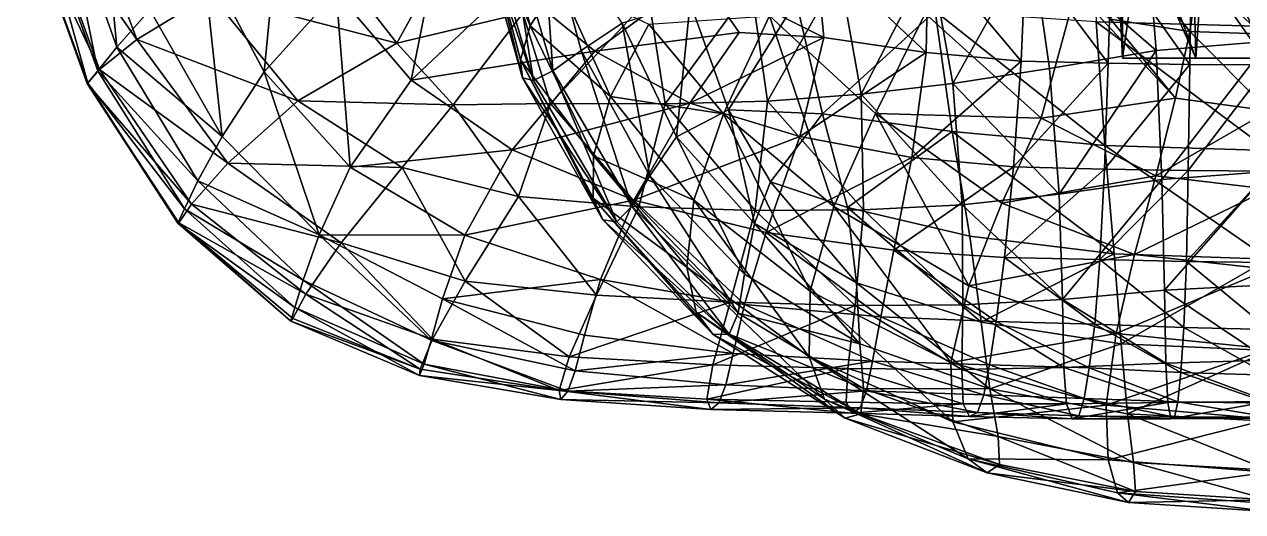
# Model space of a CAD drawing. Extents: x -25.2 to 25.3, y -25.7 to 25.2.
# Drawn here: x -23.94 to -0.46, y -25.73 to -16.34 of the extents above; entities that cross this region are included whole.
import ezdxf

# ---------------------------------------------------------------- set-up
doc = ezdxf.new("R2010")
doc.units = 0

msp = doc.modelspace()

# ---------------------------------------------------------------- linework, layer by layer
for points in [[(-2.959, -7.114, -10.475), (-2.775, -16.99, -9.965), (-2.991, -12.598, -7.479)], [(-2.775, -16.99, -9.965), (-2.959, -7.114, -10.475), (-2.781, -7.052, -19.604)], [(-2.775, -16.99, -9.965), (-2.781, -7.052, -19.604), (-2.431, -14.576, -19.539)], [(-1.366, -16.991, -10.035), (-1.474, -12.568, -7.448), (-2.991, -12.598, -7.479)], [(-1.366, -16.991, -10.035), (-2.991, -12.598, -7.479), (-2.775, -16.99, -9.965)], [(0.043, -16.992, -10.106), (0.043, -12.539, -7.416), (-1.474, -12.568, -7.448)], [(0.043, -16.992, -10.106), (-1.474, -12.568, -7.448), (-1.366, -16.991, -10.035)], [(-22.495, -13.261, -50.635), (-23.241, -13.725, -52.655), (-22.16, -16.777, -52.658)], [(-22.495, -13.261, -50.635), (-22.16, -16.777, -52.658), (-21.523, -16.058, -50.627)], [(-21.778, -16.628, -62.769), (-23.687, -13.916, -60.879), (-22.938, -13.523, -62.741)], [(-22.938, -13.523, -62.741), (-20.357, -15.764, -64.409), (-21.778, -16.628, -62.769)], [(-14.195, -16.368, 75.135), (-15.173, -14.001, 77.241), (-14.872, -13.555, 75.432)], [(-13.655, -15.504, 73.661), (-14.195, -16.368, 75.135), (-14.872, -13.555, 75.432)], [(-23.241, -13.725, -52.655), (-23.691, -14, -54.704), (-22.531, -17.232, -54.711)], [(-23.241, -13.725, -52.655), (-22.531, -17.232, -54.711), (-22.16, -16.777, -52.658)], [(-19.32, -17.257, -48.641), (-18.979, -13.74, -46.864), (-20.507, -15.027, -48.623)], [(-19.32, -17.257, -48.641), (-17.935, -15.714, -46.855), (-18.979, -13.74, -46.864)], [(-3.384, -13.672, 92.272), (-3.282, -16.292, 91.79), (0.043, -16.383, 91.992)], [(-3.384, -13.672, 92.272), (0.043, -16.383, 91.992), (0.043, -13.752, 92.476)], [(-22.496, -17.209, -60.908), (-23.945, -14.136, -58.877), (-23.687, -13.916, -60.879)], [(-23.691, -14, -54.704), (-23.926, -14.149, -56.795), (-22.724, -17.474, -56.813)], [(-23.691, -14, -54.704), (-22.724, -17.474, -56.813), (-22.531, -17.232, -54.711)], [(-21.778, -16.628, -62.769), (-22.496, -17.209, -60.908), (-23.687, -13.916, -60.879)], [(-16.491, -17.418, -46.927), (-15.807, -14.029, -45.536), (-17.935, -15.714, -46.855)], [(-16.491, -17.418, -46.927), (-14.525, -15.567, -45.58), (-15.807, -14.029, -45.536)], [(-15.173, -14.001, 77.241), (-14.342, -17.367, 79.021), (-15.23, -14.225, 79.327)], [(-14.195, -16.368, 75.135), (-14.379, -17.025, 76.928), (-15.173, -14.001, 77.241)], [(-15.173, -14.001, 77.241), (-14.379, -17.025, 76.928), (-14.342, -17.367, 79.021)], [(-13.761, -17.235, 83.621), (-13.984, -13.973, 85.915), (-14.653, -14.177, 83.809)], [(-13.761, -17.235, 83.621), (-13.214, -16.843, 85.777), (-13.984, -13.973, 85.915)], [(-13.984, -13.973, 85.915), (-13.214, -16.843, 85.777), (-12.42, -16.315, 87.601)], [(-23.926, -14.149, -56.795), (-23.945, -14.136, -58.877), (-22.735, -17.479, -58.904)], [(-22.496, -17.209, -60.908), (-22.735, -17.479, -58.904), (-23.945, -14.136, -58.877)], [(-23.926, -14.149, -56.795), (-22.735, -17.479, -58.904), (-22.724, -17.474, -56.813)], [(-16.764, -16.701, -65.601), (-18.188, -14.879, -65.637), (-15.402, -14.225, -66.312)], [(-16.764, -16.701, -65.601), (-15.402, -14.225, -66.312), (-14.334, -16.121, -66.178)], [(-15.23, -14.225, 79.327), (-14.342, -17.367, 79.021), (-14.131, -17.419, 81.302)], [(-15.23, -14.225, 79.327), (-14.131, -17.419, 81.302), (-15.062, -14.263, 81.565)], [(-14.131, -17.419, 81.302), (-14.653, -14.177, 83.809), (-15.062, -14.263, 81.565)], [(-14.131, -17.419, 81.302), (-13.761, -17.235, 83.621), (-14.653, -14.177, 83.809)], [(-2.321, -14.419, -66.542), (0.043, -14.254, -66.539), (0.043, -16.665, -65.992)], [(-4.532, -14.757, -66.541), (-2.321, -14.419, -66.542), (-2.128, -16.841, -65.994)], [(-2.321, -14.419, -66.542), (0.043, -16.665, -65.992), (-2.128, -16.841, -65.994)], [(-6.05, -17.48, -65.971), (-6.48, -15.076, -66.529), (-4.532, -14.757, -66.541)], [(-6.05, -17.48, -65.971), (-4.532, -14.757, -66.541), (-4.184, -17.187, -65.99)], [(-4.532, -14.757, -66.541), (-2.128, -16.841, -65.994), (-4.184, -17.187, -65.99)], [(-2.431, -14.576, -19.539), (-1.366, -16.991, -10.035), (-2.775, -16.99, -9.965)], [(-2.431, -14.576, -19.539), (-1.194, -14.577, -19.518), (-1.366, -16.991, -10.035)], [(-1.194, -14.577, -19.518), (0.043, -16.992, -10.106), (-1.366, -16.991, -10.035)], [(-1.194, -14.577, -19.518), (0.043, -14.577, -19.497), (0.043, -16.992, -10.106)], [(-20.134, -18.499, -50.662), (-20.507, -15.027, -48.623), (-21.523, -16.058, -50.627)], [(-20.134, -18.499, -50.662), (-19.32, -17.257, -48.641), (-20.507, -15.027, -48.623)], [(-20.357, -15.764, -64.409), (-18.188, -14.879, -65.637), (-16.764, -16.701, -65.601)], [(-10.929, -15.382, -44.893), (-8.536, -16.59, -45.129), (-8.694, -14.876, -44.583)], [(-8.694, -14.876, -44.583), (-8.536, -16.59, -45.129), (-6.56, -16.884, -45.205)], [(-8.694, -14.876, -44.583), (-6.56, -16.884, -45.205), (-6.521, -14.908, -44.551)], [(-4.728, -17.047, -45.271), (-6.521, -14.908, -44.551), (-6.56, -16.884, -45.205)], [(-4.728, -17.047, -45.271), (-4.638, -14.969, -44.559), (-6.521, -14.908, -44.551)], [(-3.052, -17.09, -45.302), (-4.638, -14.969, -44.559), (-4.728, -17.047, -45.271)], [(-3.052, -17.09, -45.302), (-2.986, -14.987, -44.559), (-4.638, -14.969, -44.559)], [(-1.479, -17.112, -45.32), (-2.986, -14.987, -44.559), (-3.052, -17.09, -45.302)], [(-1.479, -17.112, -45.32), (-1.447, -14.996, -44.557), (-2.986, -14.987, -44.559)], [(0.043, -17.122, -45.326), (-1.447, -14.996, -44.557), (-1.479, -17.112, -45.32)], [(0.043, -17.122, -45.326), (0.043, -14.999, -44.555), (-1.447, -14.996, -44.557)], [(-7.817, -17.687, -65.939), (-8.231, -15.353, -66.507), (-6.48, -15.076, -66.529)], [(-7.817, -17.687, -65.939), (-6.48, -15.076, -66.529), (-6.05, -17.48, -65.971)], [(-2.583, -15.071, 63.185), (-1.479, -16.476, 65.386), (-3.006, -16.237, 65.542)], [(-2.583, -15.071, 63.185), (-1.27, -15.071, 63.159), (-1.479, -16.476, 65.386)], [(-1.27, -15.071, 63.159), (0.043, -16.529, 65.276), (-1.479, -16.476, 65.386)], [(-1.27, -15.071, 63.159), (0.043, -15.071, 63.133), (0.043, -16.529, 65.276)], [(-14.525, -15.567, -45.58), (-12.95, -16.854, -45.723), (-10.929, -15.382, -44.893)], [(-12.95, -16.854, -45.723), (-10.169, -16.497, -45.195), (-10.929, -15.382, -44.893)], [(-10.929, -15.382, -44.893), (-10.169, -16.497, -45.195), (-8.536, -16.59, -45.129)], [(-9.617, -17.818, -65.894), (-9.937, -15.605, -66.471), (-8.231, -15.353, -66.507)], [(-9.617, -17.818, -65.894), (-8.231, -15.353, -66.507), (-7.817, -17.687, -65.939)], [(-17.664, -19.09, -48.735), (-17.935, -15.714, -46.855), (-19.32, -17.257, -48.641)], [(-17.664, -19.09, -48.735), (-16.491, -17.418, -46.927), (-17.935, -15.714, -46.855)], [(-16.491, -17.418, -46.927), (-12.95, -16.854, -45.723), (-14.525, -15.567, -45.58)], [(-14.195, -16.368, 75.135), (-13.655, -15.504, 73.661), (-12.644, -17.73, 73.373)], [(-13.655, -15.504, 73.661), (-11.91, -16.336, 72.252), (-12.644, -17.73, 73.373)], [(-11.595, -17.87, -65.827), (-11.907, -15.843, -66.388), (-9.937, -15.605, -66.471)], [(-11.595, -17.87, -65.827), (-9.937, -15.605, -66.471), (-9.617, -17.818, -65.894)], [(-6.581, -16.128, 69.845), (-3.678, -15.692, 67.85), (-4.346, -18.15, 69.061)], [(-4.346, -18.15, 69.061), (-3.678, -15.692, 67.85), (-1.758, -17.761, 67.307)], [(-3.006, -16.237, 65.542), (-1.758, -17.761, 67.307), (-3.678, -15.692, 67.85)], [(-21.778, -16.628, -62.769), (-20.357, -15.764, -64.409), (-18.675, -17.812, -64.453)], [(-20.357, -15.764, -64.409), (-16.764, -16.701, -65.601), (-18.675, -17.812, -64.453)], [(-13.803, -17.862, -65.69), (-14.334, -16.121, -66.178), (-11.907, -15.843, -66.388)], [(-13.803, -17.862, -65.69), (-11.907, -15.843, -66.388), (-11.595, -17.87, -65.827)], [(-11.372, -18.506, 87.533), (-11.113, -15.922, 89.1), (-12.42, -16.315, 87.601)], [(-11.372, -18.506, 87.533), (-10.371, -17.986, 88.904), (-11.113, -15.922, 89.1)], [(-10.371, -17.986, 88.904), (-9.066, -15.894, 90.309), (-11.113, -15.922, 89.1)], [(-10.371, -17.986, 88.904), (-8.562, -18.062, 89.9), (-9.066, -15.894, 90.309)], [(-8.562, -18.062, 89.9), (-6.39, -16.088, 91.215), (-9.066, -15.894, 90.309)], [(-22.16, -16.777, -52.658), (-20.134, -18.499, -50.662), (-21.523, -16.058, -50.627)], [(-15.677, -17.888, -65.405), (-16.764, -16.701, -65.601), (-14.334, -16.121, -66.178)], [(-15.677, -17.888, -65.405), (-14.334, -16.121, -66.178), (-13.803, -17.862, -65.69)], [(-11.91, -16.336, 72.252), (-9.584, -16.175, 71.126), (-10.471, -18.063, 71.923)], [(-9.584, -16.175, 71.126), (-8.343, -19.853, 71.498), (-10.471, -18.063, 71.923)], [(-9.584, -16.175, 71.126), (-6.581, -16.128, 69.845), (-7.54, -18.055, 70.557)], [(-9.584, -16.175, 71.126), (-7.54, -18.055, 70.557), (-8.343, -19.853, 71.498)], [(-8.562, -18.062, 89.9), (-6.058, -18.406, 90.615), (-6.39, -16.088, 91.215)], [(-7.54, -18.055, 70.557), (-6.581, -16.128, 69.845), (-4.346, -18.15, 69.061)], [(-6.39, -16.088, 91.215), (-6.058, -18.406, 90.615), (-3.115, -18.672, 91.09)], [(-6.39, -16.088, 91.215), (-3.115, -18.672, 91.09), (-3.282, -16.292, 91.79)], [(-14.379, -17.025, 76.928), (-14.195, -16.368, 75.135), (-12.976, -18.875, 74.843)], [(-14.195, -16.368, 75.135), (-12.644, -17.73, 73.373), (-12.976, -18.875, 74.843)], [(-11.89, -19.259, 85.71), (-12.42, -16.315, 87.601), (-13.214, -16.843, 85.777)], [(-12.644, -17.73, 73.373), (-11.91, -16.336, 72.252), (-10.471, -18.063, 71.923)], [(-11.89, -19.259, 85.71), (-11.372, -18.506, 87.533), (-12.42, -16.315, 87.601)], [(-3.282, -16.292, 91.79), (-3.115, -18.672, 91.09), (0.043, -18.768, 91.267)], [(-3.282, -16.292, 91.79), (0.043, -18.768, 91.267), (0.043, -16.383, 91.992)], [(-3.006, -16.237, 65.542), (-1.479, -16.476, 65.386), (-1.758, -17.761, 67.307)], [(-22.496, -17.209, -60.908), (-21.778, -16.628, -62.769), (-20.022, -19.013, -62.833)], [(-21.778, -16.628, -62.769), (-18.675, -17.812, -64.453), (-20.022, -19.013, -62.833)], [(-12.95, -16.854, -45.723), (-11.12, -17.858, -45.942), (-10.169, -16.497, -45.195)], [(-11.12, -17.858, -45.942), (-8.536, -16.59, -45.129), (-10.169, -16.497, -45.195)], [(-11.12, -17.858, -45.942), (-8.997, -18.498, -46.146), (-8.536, -16.59, -45.129)], [(-8.997, -18.498, -46.146), (-6.56, -16.884, -45.205), (-8.536, -16.59, -45.129)], [(-2.018, -19.328, -64.978), (-2.128, -16.841, -65.994), (0.043, -16.665, -65.992)], [(-2.018, -19.328, -64.978), (0.043, -16.665, -65.992), (0.043, -19.178, -64.989)], [(-1.479, -16.476, 65.386), (0.043, -18.005, 67.183), (-1.758, -17.761, 67.307)], [(-1.479, -16.476, 65.386), (0.043, -16.529, 65.276), (0.043, -18.005, 67.183)], [(-22.531, -17.232, -54.711), (-20.604, -19.358, -52.686), (-22.16, -16.777, -52.658)], [(-22.16, -16.777, -52.658), (-20.604, -19.358, -52.686), (-20.134, -18.499, -50.662)], [(-18.675, -17.812, -64.453), (-16.764, -16.701, -65.601), (-15.677, -17.888, -65.405)], [(-16.491, -17.418, -46.927), (-14.541, -18.756, -47.101), (-12.95, -16.854, -45.723)], [(-14.541, -18.756, -47.101), (-11.12, -17.858, -45.942), (-12.95, -16.854, -45.723)], [(-13.214, -16.843, 85.777), (-13.761, -17.235, 83.621), (-12.235, -19.846, 83.484)], [(-13.214, -16.843, 85.777), (-12.235, -19.846, 83.484), (-11.89, -19.259, 85.71)], [(-8.997, -18.498, -46.146), (-6.835, -18.906, -46.334), (-6.56, -16.884, -45.205)], [(-6.835, -18.906, -46.334), (-4.728, -17.047, -45.271), (-6.56, -16.884, -45.205)], [(-3.999, -19.61, -64.95), (-4.184, -17.187, -65.99), (-2.128, -16.841, -65.994)], [(-3.999, -19.61, -64.95), (-2.128, -16.841, -65.994), (-2.018, -19.328, -64.978)], [(-14.379, -17.025, 76.928), (-12.976, -18.875, 74.843), (-12.979, -19.687, 76.644)], [(-12.793, -20.106, 78.758), (-14.342, -17.367, 79.021), (-14.379, -17.025, 76.928)], [(-12.793, -20.106, 78.758), (-14.379, -17.025, 76.928), (-12.979, -19.687, 76.644)], [(-6.835, -18.906, -46.334), (-4.88, -19.085, -46.449), (-4.728, -17.047, -45.271)], [(-4.88, -19.085, -46.449), (-3.052, -17.09, -45.302), (-4.728, -17.047, -45.271)], [(-4.88, -19.085, -46.449), (-3.127, -19.132, -46.503), (-3.052, -17.09, -45.302)], [(-3.127, -19.132, -46.503), (-1.479, -17.112, -45.32), (-3.052, -17.09, -45.302)], [(-3.127, -19.132, -46.503), (-1.508, -19.157, -46.526), (-1.479, -17.112, -45.32)], [(-1.508, -19.157, -46.526), (0.043, -17.122, -45.326), (-1.479, -17.112, -45.32)], [(-1.508, -19.157, -46.526), (0.043, -19.169, -46.533), (0.043, -17.122, -45.326)], [(-22.735, -17.479, -58.904), (-22.496, -17.209, -60.908), (-20.722, -19.806, -60.967)], [(-20.86, -19.892, -54.729), (-22.531, -17.232, -54.711), (-22.724, -17.474, -56.813)], [(-22.531, -17.232, -54.711), (-20.86, -19.892, -54.729), (-20.604, -19.358, -52.686)], [(-22.496, -17.209, -60.908), (-20.022, -19.013, -62.833), (-20.722, -19.806, -60.967)], [(-18.261, -20.397, -50.754), (-19.32, -17.257, -48.641), (-20.134, -18.499, -50.662)], [(-18.261, -20.397, -50.754), (-17.664, -19.09, -48.735), (-19.32, -17.257, -48.641)], [(-12.521, -20.146, 81.085), (-14.131, -17.419, 81.302), (-14.342, -17.367, 79.021)], [(-12.521, -20.146, 81.085), (-14.342, -17.367, 79.021), (-12.793, -20.106, 78.758)], [(-13.761, -17.235, 83.621), (-14.131, -17.419, 81.302), (-12.521, -20.146, 81.085)], [(-13.761, -17.235, 83.621), (-12.521, -20.146, 81.085), (-12.235, -19.846, 83.484)], [(-6.05, -17.48, -65.971), (-4.184, -17.187, -65.99), (-3.999, -19.61, -64.95)], [(-20.984, -20.172, -56.839), (-22.724, -17.474, -56.813), (-22.735, -17.479, -58.904)], [(-20.984, -20.172, -56.839), (-22.735, -17.479, -58.904), (-20.964, -20.163, -58.948)], [(-22.735, -17.479, -58.904), (-20.722, -19.806, -60.967), (-20.964, -20.163, -58.948)], [(-20.86, -19.892, -54.729), (-22.724, -17.474, -56.813), (-20.984, -20.172, -56.839)], [(-14.541, -18.756, -47.101), (-16.491, -17.418, -46.927), (-17.664, -19.09, -48.735)], [(-7.817, -17.687, -65.939), (-6.05, -17.48, -65.971), (-5.867, -19.815, -64.909)], [(-6.05, -17.48, -65.971), (-3.999, -19.61, -64.95), (-5.867, -19.815, -64.909)], [(-20.022, -19.013, -62.833), (-18.675, -17.812, -64.453), (-16.663, -19.097, -64.5)], [(-18.675, -17.812, -64.453), (-15.677, -17.888, -65.405), (-16.663, -19.097, -64.5)], [(-12.976, -18.875, 74.843), (-12.644, -17.73, 73.373), (-11.038, -19.725, 73.068)], [(-12.644, -17.73, 73.373), (-10.471, -18.063, 71.923), (-11.038, -19.725, 73.068)], [(-11.595, -17.87, -65.827), (-9.617, -17.818, -65.894), (-9.858, -19.929, -64.793)], [(-9.617, -17.818, -65.894), (-7.77, -19.917, -64.857), (-9.858, -19.929, -64.793)], [(-9.617, -17.818, -65.894), (-7.817, -17.687, -65.939), (-7.77, -19.917, -64.857)], [(-7.817, -17.687, -65.939), (-5.867, -19.815, -64.909), (-7.77, -19.917, -64.857)], [(-4.346, -18.15, 69.061), (-1.758, -17.761, 67.307), (-2.136, -19.26, 68.632)], [(-2.136, -19.26, 68.632), (-1.758, -17.761, 67.307), (0.043, -18.005, 67.183)], [(-14.42, -19.657, -64.615), (-16.663, -19.097, -64.5), (-15.677, -17.888, -65.405)], [(-14.42, -19.657, -64.615), (-15.677, -17.888, -65.405), (-13.803, -17.862, -65.69)], [(-14.541, -18.756, -47.101), (-12.195, -19.725, -47.348), (-11.12, -17.858, -45.942)], [(-12.103, -19.855, -64.715), (-14.42, -19.657, -64.615), (-13.803, -17.862, -65.69)], [(-12.103, -19.855, -64.715), (-13.803, -17.862, -65.69), (-11.595, -17.87, -65.827)], [(-12.195, -19.725, -47.348), (-8.997, -18.498, -46.146), (-11.12, -17.858, -45.942)], [(-11.595, -17.87, -65.827), (-9.858, -19.929, -64.793), (-12.103, -19.855, -64.715)], [(-9.871, -20.179, 87.57), (-10.371, -17.986, 88.904), (-11.372, -18.506, 87.533)], [(-10.471, -18.063, 71.923), (-8.8, -21.485, 72.738), (-11.038, -19.725, 73.068)], [(-10.471, -18.063, 71.923), (-8.343, -19.853, 71.498), (-8.8, -21.485, 72.738)], [(-9.564, -19.374, 88.654), (-8.562, -18.062, 89.9), (-10.371, -17.986, 88.904)], [(-9.871, -20.179, 87.57), (-9.564, -19.374, 88.654), (-10.371, -17.986, 88.904)], [(-9.564, -19.374, 88.654), (-8.077, -19.868, 89.157), (-8.562, -18.062, 89.9)], [(-8.077, -19.868, 89.157), (-6.058, -18.406, 90.615), (-8.562, -18.062, 89.9)], [(-7.54, -18.055, 70.557), (-5.737, -21.378, 71.09), (-8.343, -19.853, 71.498)], [(-7.54, -18.055, 70.557), (-5.101, -19.783, 70.012), (-5.737, -21.378, 71.09)], [(-7.54, -18.055, 70.557), (-4.346, -18.15, 69.061), (-5.101, -19.783, 70.012)], [(-2.136, -19.26, 68.632), (0.043, -18.005, 67.183), (0.043, -19.517, 68.515)], [(-5.101, -19.783, 70.012), (-4.346, -18.15, 69.061), (-2.136, -19.26, 68.632)], [(-20.604, -19.358, -52.686), (-18.261, -20.397, -50.754), (-20.134, -18.499, -50.662)], [(-12.195, -19.725, -47.348), (-9.645, -20.35, -47.622), (-8.997, -18.498, -46.146)], [(-10.065, -21.152, 85.719), (-11.372, -18.506, 87.533), (-11.89, -19.259, 85.71)], [(-10.065, -21.152, 85.719), (-9.871, -20.179, 87.57), (-11.372, -18.506, 87.533)], [(-9.645, -20.35, -47.622), (-6.835, -18.906, -46.334), (-8.997, -18.498, -46.146)], [(-8.077, -19.868, 89.157), (-5.721, -20.42, 89.622), (-6.058, -18.406, 90.615)], [(-6.058, -18.406, 90.615), (-5.721, -20.42, 89.622), (-2.938, -20.76, 89.957)], [(-6.058, -18.406, 90.615), (-2.938, -20.76, 89.957), (-3.115, -18.672, 91.09)], [(-14.541, -18.756, -47.101), (-17.664, -19.09, -48.735), (-15.453, -20.405, -48.917)], [(-12.195, -19.725, -47.348), (-14.541, -18.756, -47.101), (-15.453, -20.405, -48.917)], [(-3.115, -18.672, 91.09), (-2.938, -20.76, 89.957), (0.043, -20.866, 90.09)], [(-3.115, -18.672, 91.09), (0.043, -20.866, 90.09), (0.043, -18.768, 91.267)], [(-20.722, -19.806, -60.967), (-20.022, -19.013, -62.833), (-17.841, -20.552, -62.923)], [(-20.022, -19.013, -62.833), (-16.663, -19.097, -64.5), (-17.841, -20.552, -62.923)], [(-12.979, -19.687, 76.644), (-12.976, -18.875, 74.843), (-11.177, -21.018, 74.572)], [(-12.976, -18.875, 74.843), (-11.038, -19.725, 73.068), (-11.177, -21.018, 74.572)], [(-9.645, -20.35, -47.622), (-7.183, -20.693, -47.855), (-6.835, -18.906, -46.334)], [(-7.183, -20.693, -47.855), (-4.88, -19.085, -46.449), (-6.835, -18.906, -46.334)], [(-15.453, -20.405, -48.917), (-17.664, -19.09, -48.735), (-18.261, -20.397, -50.754)], [(-15.445, -21.291, -63.026), (-17.841, -20.552, -62.923), (-16.663, -19.097, -64.5)], [(-15.445, -21.291, -63.026), (-16.663, -19.097, -64.5), (-14.42, -19.657, -64.615)], [(-7.183, -20.693, -47.855), (-5.054, -20.831, -47.99), (-4.88, -19.085, -46.449)], [(-5.054, -20.831, -47.99), (-3.127, -19.132, -46.503), (-4.88, -19.085, -46.449)], [(-5.054, -20.831, -47.99), (-3.211, -20.873, -48.053), (-3.127, -19.132, -46.503)], [(-3.211, -20.873, -48.053), (-1.508, -19.157, -46.526), (-3.127, -19.132, -46.503)], [(-3.211, -20.873, -48.053), (-1.542, -20.909, -48.082), (-1.508, -19.157, -46.526)], [(-1.97, -21.465, -63.538), (-2.018, -19.328, -64.978), (0.043, -19.178, -64.989)], [(-1.97, -21.465, -63.538), (0.043, -19.178, -64.989), (0.043, -21.363, -63.563)], [(-1.542, -20.909, -48.082), (0.043, -19.169, -46.533), (-1.508, -19.157, -46.526)], [(-1.542, -20.909, -48.082), (0.043, -20.928, -48.09), (0.043, -19.169, -46.533)], [(-20.86, -19.892, -54.729), (-18.572, -21.271, -52.751), (-20.604, -19.358, -52.686)], [(-20.604, -19.358, -52.686), (-18.572, -21.271, -52.751), (-18.261, -20.397, -50.754)], [(-11.89, -19.259, 85.71), (-12.235, -19.846, 83.484), (-10.183, -21.904, 83.404)], [(-11.89, -19.259, 85.71), (-10.183, -21.904, 83.404), (-10.065, -21.152, 85.719)], [(-7.903, -21.323, 87.778), (-9.564, -19.374, 88.654), (-9.871, -20.179, 87.57)], [(-7.903, -21.323, 87.778), (-8.077, -19.868, 89.157), (-9.564, -19.374, 88.654)], [(-5.101, -19.783, 70.012), (-2.136, -19.26, 68.632), (-2.546, -20.773, 69.681)], [(-3.934, -21.644, -63.482), (-3.999, -19.61, -64.95), (-2.018, -19.328, -64.978)], [(-3.934, -21.644, -63.482), (-2.018, -19.328, -64.978), (-1.97, -21.465, -63.538)], [(-2.546, -20.773, 69.681), (-2.136, -19.26, 68.632), (0.043, -19.517, 68.515)], [(-12.195, -19.725, -47.348), (-15.453, -20.405, -48.917), (-12.841, -21.256, -49.158)], [(-12.917, -21.562, -63.136), (-15.445, -21.291, -63.026), (-14.42, -19.657, -64.615)], [(-12.917, -21.562, -63.136), (-14.42, -19.657, -64.615), (-12.103, -19.855, -64.715)], [(-12.979, -19.687, 76.644), (-11.177, -21.018, 74.572), (-10.998, -21.889, 76.414)], [(-10.668, -22.318, 78.556), (-12.793, -20.106, 78.758), (-12.979, -19.687, 76.644)], [(-10.668, -22.318, 78.556), (-12.979, -19.687, 76.644), (-10.998, -21.889, 76.414)], [(-10.064, -21.742, -49.415), (-12.195, -19.725, -47.348), (-12.841, -21.256, -49.158)], [(-10.064, -21.742, -49.415), (-9.645, -20.35, -47.622), (-12.195, -19.725, -47.348)], [(-11.038, -19.725, 73.068), (-8.815, -22.745, 74.332), (-11.177, -21.018, 74.572)], [(-11.038, -19.725, 73.068), (-8.8, -21.485, 72.738), (-8.815, -22.745, 74.332)], [(-5.867, -19.815, -64.909), (-3.999, -19.61, -64.95), (-3.934, -21.644, -63.482)], [(-2.546, -20.773, 69.681), (0.043, -19.517, 68.515), (0.043, -21.06, 69.578)], [(-18.732, -21.796, -54.767), (-20.86, -19.892, -54.729), (-20.984, -20.172, -56.839)], [(-20.964, -20.163, -58.948), (-20.722, -19.806, -60.967), (-18.521, -21.537, -61.044)], [(-20.86, -19.892, -54.729), (-18.732, -21.796, -54.767), (-18.572, -21.271, -52.751)], [(-20.722, -19.806, -60.967), (-17.841, -20.552, -62.923), (-18.521, -21.537, -61.044)], [(-12.103, -19.855, -64.715), (-10.34, -21.696, -63.245), (-12.917, -21.562, -63.136)], [(-12.235, -19.846, 83.484), (-12.521, -20.146, 81.085), (-10.356, -22.313, 80.926)], [(-12.235, -19.846, 83.484), (-10.356, -22.313, 80.926), (-10.183, -21.904, 83.404)], [(-12.103, -19.855, -64.715), (-9.858, -19.929, -64.793), (-10.34, -21.696, -63.245)], [(-9.858, -19.929, -64.793), (-7.93, -21.76, -63.341), (-10.34, -21.696, -63.245)], [(-9.858, -19.929, -64.793), (-7.77, -19.917, -64.857), (-7.93, -21.76, -63.341)], [(-8.343, -19.853, 71.498), (-6.087, -22.857, 72.441), (-8.8, -21.485, 72.738)], [(-8.343, -19.853, 71.498), (-5.737, -21.378, 71.09), (-6.087, -22.857, 72.441)], [(-5.5, -22.078, 88.021), (-5.721, -20.42, 89.622), (-8.077, -19.868, 89.157)], [(-5.5, -22.078, 88.021), (-8.077, -19.868, 89.157), (-7.903, -21.323, 87.778)], [(-7.77, -19.917, -64.857), (-5.852, -21.748, -63.417), (-7.93, -21.76, -63.341)], [(-7.77, -19.917, -64.857), (-5.867, -19.815, -64.909), (-5.852, -21.748, -63.417)], [(-5.867, -19.815, -64.909), (-3.934, -21.644, -63.482), (-5.852, -21.748, -63.417)], [(-5.737, -21.378, 71.09), (-5.101, -19.783, 70.012), (-2.546, -20.773, 69.681)], [(-18.809, -22.06, -56.874), (-20.984, -20.172, -56.839), (-20.964, -20.163, -58.948)], [(-18.732, -21.796, -54.767), (-20.984, -20.172, -56.839), (-18.809, -22.06, -56.874)], [(-18.809, -22.06, -56.874), (-20.964, -20.163, -58.948), (-18.77, -22.006, -59.001)], [(-20.964, -20.163, -58.948), (-18.521, -21.537, -61.044), (-18.77, -22.006, -59.001)], [(-10.356, -22.313, 80.926), (-12.521, -20.146, 81.085), (-12.793, -20.106, 78.758)], [(-10.356, -22.313, 80.926), (-12.793, -20.106, 78.758), (-10.668, -22.318, 78.556)], [(-7.838, -22.497, 85.788), (-9.871, -20.179, 87.57), (-10.065, -21.152, 85.719)], [(-7.838, -22.497, 85.788), (-7.903, -21.323, 87.778), (-9.871, -20.179, 87.57)], [(-18.261, -20.397, -50.754), (-18.572, -21.271, -52.751), (-16.104, -22.426, -52.861)], [(-18.261, -20.397, -50.754), (-16.104, -22.426, -52.861), (-15.882, -21.631, -50.91)], [(-15.453, -20.405, -48.917), (-18.261, -20.397, -50.754), (-15.882, -21.631, -50.91)], [(-12.841, -21.256, -49.158), (-15.453, -20.405, -48.917), (-15.882, -21.631, -50.91)], [(-7.437, -21.976, -49.626), (-9.645, -20.35, -47.622), (-10.064, -21.742, -49.415)], [(-7.437, -21.976, -49.626), (-7.183, -20.693, -47.855), (-9.645, -20.35, -47.622)], [(-2.938, -20.76, 89.957), (-5.721, -20.42, 89.622), (-5.5, -22.078, 88.021)], [(-17.841, -20.552, -62.923), (-16.078, -22.409, -61.13), (-18.521, -21.537, -61.044)], [(-17.841, -20.552, -62.923), (-15.445, -21.291, -63.026), (-16.078, -22.409, -61.13)], [(-5.211, -22.069, -49.741), (-7.183, -20.693, -47.855), (-7.437, -21.976, -49.626)], [(-5.211, -22.069, -49.741), (-5.054, -20.831, -47.99), (-7.183, -20.693, -47.855)], [(-5.737, -21.378, 71.09), (-2.546, -20.773, 69.681), (-2.898, -22.298, 70.827)], [(-2.938, -20.76, 89.957), (-5.5, -22.078, 88.021), (-2.802, -22.497, 88.212)], [(-3.312, -22.117, -49.798), (-5.054, -20.831, -47.99), (-5.211, -22.069, -49.741)], [(-3.312, -22.117, -49.798), (-3.211, -20.873, -48.053), (-5.054, -20.831, -47.99)], [(-1.593, -22.185, -49.84), (-3.211, -20.873, -48.053), (-3.312, -22.117, -49.798)], [(-1.593, -22.185, -49.84), (-1.542, -20.909, -48.082), (-3.211, -20.873, -48.053)], [(0.043, -20.866, 90.09), (-2.938, -20.76, 89.957), (-2.802, -22.497, 88.212)], [(-2.898, -22.298, 70.827), (-2.546, -20.773, 69.681), (0.043, -21.06, 69.578)], [(0.043, -20.866, 90.09), (-2.802, -22.497, 88.212), (0.043, -22.624, 88.289)], [(-11.177, -21.018, 74.572), (-8.815, -22.745, 74.332), (-8.524, -23.566, 76.246)], [(-11.177, -21.018, 74.572), (-8.524, -23.566, 76.246), (-10.998, -21.889, 76.414)], [(-2.898, -22.298, 70.827), (0.043, -21.06, 69.578), (0.043, -22.592, 70.739)], [(0.043, -22.224, -49.858), (-1.542, -20.909, -48.082), (-1.593, -22.185, -49.84)], [(0.043, -22.224, -49.858), (0.043, -20.928, -48.09), (-1.542, -20.909, -48.082)], [(-18.572, -21.271, -52.751), (-18.732, -21.796, -54.767), (-16.237, -22.89, -54.834)], [(-18.572, -21.271, -52.751), (-16.237, -22.89, -54.834), (-16.104, -22.426, -52.861)], [(-15.445, -21.291, -63.026), (-13.44, -22.748, -61.24), (-16.078, -22.409, -61.13)], [(-12.841, -21.256, -49.158), (-15.882, -21.631, -50.91), (-13.149, -22.331, -51.109)], [(-15.445, -21.291, -63.026), (-12.917, -21.562, -63.136), (-13.44, -22.748, -61.24)], [(-10.283, -22.682, -51.32), (-12.841, -21.256, -49.158), (-13.149, -22.331, -51.109)], [(-10.283, -22.682, -51.32), (-10.064, -21.742, -49.415), (-12.841, -21.256, -49.158)], [(-10.183, -21.904, 83.404), (-7.838, -22.497, 85.788), (-10.065, -21.152, 85.719)], [(-5.336, -23.366, 85.879), (-5.5, -22.078, 88.021), (-7.903, -21.323, 87.778)], [(-5.336, -23.366, 85.879), (-7.903, -21.323, 87.778), (-7.838, -22.497, 85.788)], [(0.043, -22.815, -61.795), (-1.97, -21.465, -63.538), (0.043, -21.363, -63.563)], [(-18.521, -21.537, -61.044), (-16.315, -22.987, -59.06), (-18.77, -22.006, -59.001)], [(-18.521, -21.537, -61.044), (-16.078, -22.409, -61.13), (-16.315, -22.987, -59.06)], [(-13.44, -22.748, -61.24), (-12.917, -21.562, -63.136), (-10.34, -21.696, -63.245)], [(-8.8, -21.485, 72.738), (-6.048, -23.998, 74.142), (-8.815, -22.745, 74.332)], [(-8.8, -21.485, 72.738), (-6.087, -22.857, 72.441), (-6.048, -23.998, 74.142)], [(-6.087, -22.857, 72.441), (-5.737, -21.378, 71.09), (-2.898, -22.298, 70.827)], [(-1.942, -22.868, -61.765), (-3.934, -21.644, -63.482), (-1.97, -21.465, -63.538)], [(0.043, -22.815, -61.795), (-1.942, -22.868, -61.765), (-1.97, -21.465, -63.538)], [(-18.732, -21.796, -54.767), (-18.809, -22.06, -56.874), (-16.331, -23.106, -56.924)], [(-18.732, -21.796, -54.767), (-16.331, -23.106, -56.924), (-16.237, -22.89, -54.834)], [(-15.882, -21.631, -50.91), (-16.104, -22.426, -52.861), (-13.326, -23.016, -53.01)], [(-15.882, -21.631, -50.91), (-13.326, -23.016, -53.01), (-13.149, -22.331, -51.109)], [(-13.44, -22.748, -61.24), (-10.34, -21.696, -63.245), (-10.676, -22.902, -61.383)], [(-10.676, -22.902, -61.383), (-10.34, -21.696, -63.245), (-7.93, -21.76, -63.341)], [(-10.676, -22.902, -61.383), (-7.93, -21.76, -63.341), (-8.073, -22.974, -61.522)], [(-7.598, -22.831, -51.489), (-10.064, -21.742, -49.415), (-10.283, -22.682, -51.32)], [(-7.598, -22.831, -51.489), (-7.437, -21.976, -49.626), (-10.064, -21.742, -49.415)], [(-5.874, -22.993, -61.623), (-8.073, -22.974, -61.522), (-7.93, -21.76, -63.341)], [(-5.874, -22.993, -61.623), (-7.93, -21.76, -63.341), (-5.852, -21.748, -63.417)], [(-3.905, -22.956, -61.698), (-5.874, -22.993, -61.623), (-5.852, -21.748, -63.417)], [(-3.905, -22.956, -61.698), (-5.852, -21.748, -63.417), (-3.934, -21.644, -63.482)], [(-1.942, -22.868, -61.765), (-3.905, -22.956, -61.698), (-3.934, -21.644, -63.482)], [(-18.809, -22.06, -56.874), (-18.77, -22.006, -59.001), (-16.315, -22.987, -59.06)], [(-18.809, -22.06, -56.874), (-16.315, -22.987, -59.06), (-16.331, -23.106, -56.924)], [(-8.124, -23.928, 78.423), (-10.668, -22.318, 78.556), (-10.998, -21.889, 76.414)], [(-8.124, -23.928, 78.423), (-10.998, -21.889, 76.414), (-8.524, -23.566, 76.246)], [(-10.356, -22.313, 80.926), (-7.767, -23.356, 83.372), (-10.183, -21.904, 83.404)], [(-10.183, -21.904, 83.404), (-7.767, -23.356, 83.372), (-7.838, -22.497, 85.788)], [(-5.342, -22.901, -51.576), (-7.437, -21.976, -49.626), (-7.598, -22.831, -51.489)], [(-5.342, -22.901, -51.576), (-5.211, -22.069, -49.741), (-7.437, -21.976, -49.626)], [(-3.417, -22.963, -51.623), (-5.211, -22.069, -49.741), (-5.342, -22.901, -51.576)], [(-3.417, -22.963, -51.623), (-3.312, -22.117, -49.798), (-5.211, -22.069, -49.741)], [(-6.087, -22.857, 72.441), (-2.898, -22.298, 70.827), (-3.09, -23.682, 72.244)], [(-2.802, -22.497, 88.212), (-5.5, -22.078, 88.021), (-5.336, -23.366, 85.879)], [(-1.651, -23.05, -51.676), (-3.312, -22.117, -49.798), (-3.417, -22.963, -51.623)], [(-1.651, -23.05, -51.676), (-1.593, -22.185, -49.84), (-3.312, -22.117, -49.798)], [(-3.09, -23.682, 72.244), (-2.898, -22.298, 70.827), (0.043, -22.592, 70.739)], [(0.043, -23.099, -51.704), (-1.593, -22.185, -49.84), (-1.651, -23.05, -51.676)], [(0.043, -23.099, -51.704), (0.043, -22.224, -49.858), (-1.593, -22.185, -49.84)], [(-16.078, -22.409, -61.13), (-13.634, -23.398, -59.16), (-16.315, -22.987, -59.06)], [(-16.104, -22.426, -52.861), (-16.237, -22.89, -54.834), (-13.466, -23.409, -54.945)], [(-16.104, -22.426, -52.861), (-13.466, -23.409, -54.945), (-13.326, -23.016, -53.01)], [(-16.078, -22.409, -61.13), (-13.44, -22.748, -61.24), (-13.634, -23.398, -59.16)], [(-13.326, -23.016, -53.01), (-10.283, -22.682, -51.32), (-13.149, -22.331, -51.109)], [(-7.823, -23.848, 80.825), (-10.356, -22.313, 80.926), (-10.668, -22.318, 78.556)], [(-7.823, -23.848, 80.825), (-10.668, -22.318, 78.556), (-8.124, -23.928, 78.423)], [(-10.356, -22.313, 80.926), (-7.823, -23.848, 80.825), (-7.767, -23.356, 83.372)], [(-7.767, -23.356, 83.372), (-5.336, -23.366, 85.879), (-7.838, -22.497, 85.788)], [(-2.802, -22.497, 88.212), (-5.336, -23.366, 85.879), (-2.682, -23.844, 85.95)], [(0.043, -22.624, 88.289), (-2.802, -22.497, 88.212), (-2.682, -23.844, 85.95)], [(-13.634, -23.398, -59.16), (-13.44, -22.748, -61.24), (-10.676, -22.902, -61.383)], [(-13.326, -23.016, -53.01), (-10.422, -23.286, -53.185), (-10.283, -22.682, -51.32)], [(-10.422, -23.286, -53.185), (-7.598, -22.831, -51.489), (-10.283, -22.682, -51.32)], [(-8.815, -22.745, 74.332), (-6.048, -23.998, 74.142), (-5.752, -24.717, 76.135)], [(-8.815, -22.745, 74.332), (-5.752, -24.717, 76.135), (-8.524, -23.566, 76.246)], [(-3.09, -23.682, 72.244), (0.043, -22.592, 70.739), (0.043, -23.951, 72.175)], [(0.043, -22.624, 88.289), (-2.682, -23.844, 85.95), (0.043, -23.991, 85.977)], [(-16.237, -22.89, -54.834), (-16.331, -23.106, -56.924), (-13.601, -23.573, -57.02)], [(-16.331, -23.106, -56.924), (-16.315, -22.987, -59.06), (-13.634, -23.398, -59.16)], [(-16.237, -22.89, -54.834), (-13.601, -23.573, -57.02), (-13.466, -23.409, -54.945)], [(-13.634, -23.398, -59.16), (-10.676, -22.902, -61.383), (-10.792, -23.562, -59.324)], [(-10.792, -23.562, -59.324), (-10.676, -22.902, -61.383), (-8.073, -22.974, -61.522)], [(-10.792, -23.562, -59.324), (-8.073, -22.974, -61.522), (-8.106, -23.622, -59.493)], [(-10.422, -23.286, -53.185), (-7.711, -23.4, -53.333), (-7.598, -22.831, -51.489)], [(-5.846, -23.652, -59.606), (-8.106, -23.622, -59.493), (-8.073, -22.974, -61.522)], [(-5.846, -23.652, -59.606), (-8.073, -22.974, -61.522), (-5.874, -22.993, -61.623)], [(-7.598, -22.831, -51.489), (-7.711, -23.4, -53.333), (-5.45, -23.48, -53.415)], [(-7.598, -22.831, -51.489), (-5.45, -23.48, -53.415), (-5.342, -22.901, -51.576)], [(-6.048, -23.998, 74.142), (-6.087, -22.857, 72.441), (-3.09, -23.682, 72.244)], [(-3.854, -23.656, -59.681), (-5.874, -22.993, -61.623), (-3.905, -22.956, -61.698)], [(-3.854, -23.656, -59.681), (-5.846, -23.652, -59.606), (-5.874, -22.993, -61.623)], [(-5.342, -22.901, -51.576), (-5.45, -23.48, -53.415), (-3.514, -23.552, -53.464)], [(-5.342, -22.901, -51.576), (-3.514, -23.552, -53.464), (-3.417, -22.963, -51.623)], [(-1.906, -23.629, -59.744), (-3.905, -22.956, -61.698), (-1.942, -22.868, -61.765)], [(-1.906, -23.629, -59.744), (-3.854, -23.656, -59.681), (-3.905, -22.956, -61.698)], [(-3.417, -22.963, -51.623), (-3.514, -23.552, -53.464), (-1.709, -23.613, -53.516)], [(-3.417, -22.963, -51.623), (-1.709, -23.613, -53.516), (-1.651, -23.05, -51.676)], [(0.043, -23.61, -59.772), (-1.942, -22.868, -61.765), (0.043, -22.815, -61.795)], [(0.043, -23.61, -59.772), (-1.906, -23.629, -59.744), (-1.942, -22.868, -61.765)], [(-16.331, -23.106, -56.924), (-13.634, -23.398, -59.16), (-13.601, -23.573, -57.02)], [(-13.466, -23.409, -54.945), (-10.422, -23.286, -53.185), (-13.326, -23.016, -53.01)], [(-1.651, -23.05, -51.676), (-1.709, -23.613, -53.516), (0.043, -23.64, -53.543)], [(-1.651, -23.05, -51.676), (0.043, -23.64, -53.543), (0.043, -23.099, -51.704)], [(-10.714, -23.762, -57.183), (-13.601, -23.573, -57.02), (-13.634, -23.398, -59.16)], [(-10.714, -23.762, -57.183), (-13.634, -23.398, -59.16), (-10.792, -23.562, -59.324)], [(-10.556, -23.634, -55.104), (-13.466, -23.409, -54.945), (-13.601, -23.573, -57.02)], [(-13.466, -23.409, -54.945), (-10.556, -23.634, -55.104), (-10.422, -23.286, -53.185)], [(-10.556, -23.634, -55.104), (-7.711, -23.4, -53.333), (-10.422, -23.286, -53.185)], [(-10.556, -23.634, -55.104), (-7.834, -23.733, -55.255), (-7.711, -23.4, -53.333)], [(-7.711, -23.4, -53.333), (-7.834, -23.733, -55.255), (-5.57, -23.821, -55.35)], [(-7.823, -23.848, 80.825), (-5.174, -24.282, 83.364), (-7.767, -23.356, 83.372)], [(-7.767, -23.356, 83.372), (-5.174, -24.282, 83.364), (-5.336, -23.366, 85.879)], [(-7.711, -23.4, -53.333), (-5.57, -23.821, -55.35), (-5.45, -23.48, -53.415)], [(-5.45, -23.48, -53.415), (-5.57, -23.821, -55.35), (-3.62, -23.888, -55.408)], [(-5.45, -23.48, -53.415), (-3.62, -23.888, -55.408), (-3.514, -23.552, -53.464)], [(-2.562, -24.783, 83.36), (-2.682, -23.844, 85.95), (-5.336, -23.366, 85.879)], [(-2.562, -24.783, 83.36), (-5.336, -23.366, 85.879), (-5.174, -24.282, 83.364)], [(-10.556, -23.634, -55.104), (-13.601, -23.573, -57.02), (-10.714, -23.762, -57.183)], [(-7.996, -23.836, -57.35), (-10.714, -23.762, -57.183), (-10.792, -23.562, -59.324)], [(-7.996, -23.836, -57.35), (-10.792, -23.562, -59.324), (-8.106, -23.622, -59.493)], [(-7.834, -23.733, -55.255), (-10.556, -23.634, -55.104), (-10.714, -23.762, -57.183)], [(-5.387, -24.982, 78.342), (-8.124, -23.928, 78.423), (-8.524, -23.566, 76.246)], [(-5.387, -24.982, 78.342), (-8.524, -23.566, 76.246), (-5.752, -24.717, 76.135)], [(-7.996, -23.836, -57.35), (-8.106, -23.622, -59.493), (-5.846, -23.652, -59.606)], [(-7.996, -23.836, -57.35), (-5.846, -23.652, -59.606), (-5.725, -23.898, -57.459)], [(-6.048, -23.998, 74.142), (-3.09, -23.682, 72.244), (-3.055, -24.732, 74.02)], [(-5.725, -23.898, -57.459), (-5.846, -23.652, -59.606), (-3.854, -23.656, -59.681)], [(-5.725, -23.898, -57.459), (-3.854, -23.656, -59.681), (-3.747, -23.94, -57.527)], [(-3.747, -23.94, -57.527), (-3.854, -23.656, -59.681), (-1.906, -23.629, -59.744)], [(-3.747, -23.94, -57.527), (-1.906, -23.629, -59.744), (-1.844, -23.94, -57.58)], [(-3.514, -23.552, -53.464), (-3.62, -23.888, -55.408), (-1.772, -23.91, -55.456)], [(-3.514, -23.552, -53.464), (-1.772, -23.91, -55.456), (-1.709, -23.613, -53.516)], [(-3.055, -24.732, 74.02), (-3.09, -23.682, 72.244), (0.043, -23.951, 72.175)], [(-1.844, -23.94, -57.58), (-1.906, -23.629, -59.744), (0.043, -23.61, -59.772)], [(-1.844, -23.94, -57.58), (0.043, -23.61, -59.772), (0.043, -23.93, -57.604)], [(-1.709, -23.613, -53.516), (-1.772, -23.91, -55.456), (0.043, -23.909, -55.478)], [(-1.709, -23.613, -53.516), (0.043, -23.909, -55.478), (0.043, -23.64, -53.543)], [(-7.834, -23.733, -55.255), (-10.714, -23.762, -57.183), (-7.996, -23.836, -57.35)], [(-5.15, -24.824, 80.765), (-7.823, -23.848, 80.825), (-8.124, -23.928, 78.423)], [(-5.15, -24.824, 80.765), (-8.124, -23.928, 78.423), (-5.387, -24.982, 78.342)], [(-7.834, -23.733, -55.255), (-7.996, -23.836, -57.35), (-5.725, -23.898, -57.459)], [(-7.834, -23.733, -55.255), (-5.725, -23.898, -57.459), (-5.57, -23.821, -55.35)], [(-7.823, -23.848, 80.825), (-5.15, -24.824, 80.765), (-5.174, -24.282, 83.364)], [(-5.57, -23.821, -55.35), (-5.725, -23.898, -57.459), (-3.747, -23.94, -57.527)], [(-5.57, -23.821, -55.35), (-3.747, -23.94, -57.527), (-3.62, -23.888, -55.408)], [(-3.62, -23.888, -55.408), (-3.747, -23.94, -57.527), (-1.844, -23.94, -57.58)], [(-3.62, -23.888, -55.408), (-1.844, -23.94, -57.58), (-1.772, -23.91, -55.456)], [(-3.055, -24.732, 74.02), (0.043, -23.951, 72.175), (0.043, -24.969, 73.978)], [(0.043, -24.935, 83.358), (0.043, -23.991, 85.977), (-2.682, -23.844, 85.95)], [(0.043, -24.935, 83.358), (-2.682, -23.844, 85.95), (-2.562, -24.783, 83.36)], [(-1.772, -23.91, -55.456), (-1.844, -23.94, -57.58), (0.043, -23.93, -57.604)], [(-1.772, -23.91, -55.456), (0.043, -23.93, -57.604), (0.043, -23.909, -55.478)], [(-5.752, -24.717, 76.135), (-6.048, -23.998, 74.142), (-3.055, -24.732, 74.02)], [(-2.529, -25.346, 80.726), (-2.562, -24.783, 83.36), (-5.174, -24.282, 83.364)], [(-2.529, -25.346, 80.726), (-5.174, -24.282, 83.364), (-5.15, -24.824, 80.765)], [(-5.752, -24.717, 76.135), (-2.873, -25.369, 76.07), (-2.659, -25.557, 78.296)], [(-5.752, -24.717, 76.135), (-2.659, -25.557, 78.296), (-5.387, -24.982, 78.342)], [(-5.752, -24.717, 76.135), (-3.055, -24.732, 74.02), (-2.873, -25.369, 76.07)], [(-5.387, -24.982, 78.342), (-2.529, -25.346, 80.726), (-5.15, -24.824, 80.765)], [(-2.873, -25.369, 76.07), (-3.055, -24.732, 74.02), (0.043, -24.969, 73.978)], [(0.043, -25.501, 80.712), (0.043, -24.935, 83.358), (-2.562, -24.783, 83.36)], [(0.043, -25.501, 80.712), (-2.562, -24.783, 83.36), (-2.529, -25.346, 80.726)], [(-5.387, -24.982, 78.342), (-2.659, -25.557, 78.296), (-2.529, -25.346, 80.726)], [(-2.873, -25.369, 76.07), (0.043, -24.969, 73.978), (0.043, -25.573, 76.048)], [(-2.659, -25.557, 78.296), (0.043, -25.501, 80.712), (-2.529, -25.346, 80.726)], [(-2.873, -25.369, 76.07), (0.043, -25.573, 76.048), (0.043, -25.732, 78.28)], [(-2.873, -25.369, 76.07), (0.043, -25.732, 78.28), (-2.659, -25.557, 78.296)], [(-2.659, -25.557, 78.296), (0.043, -25.732, 78.28), (0.043, -25.501, 80.712)]]:
    msp.add_3dface(points)

doc.saveas('drawing.dxf')
